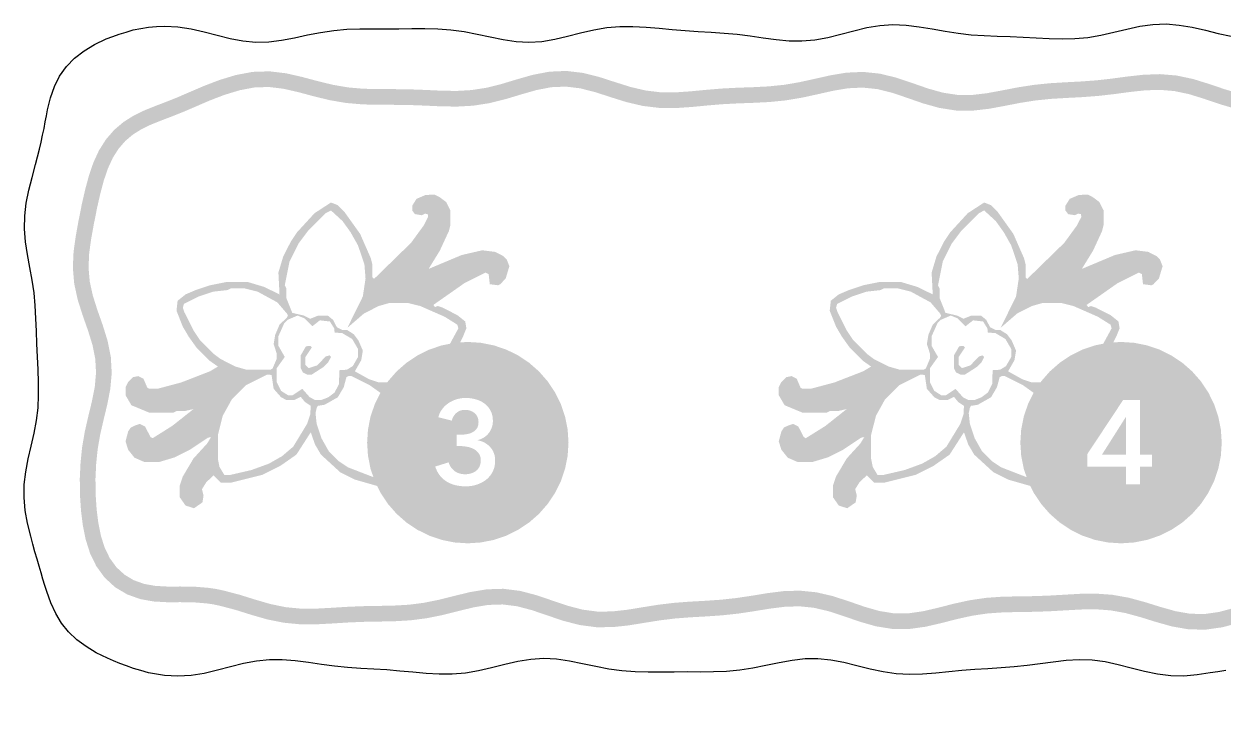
# Model space of a CAD drawing. Header units: millimetres. Extents: x 6 to 297, y 6 to 451.
# Drawn here: x 171.96 to 214.86, y 238.35 to 262.84 of the extents above; entities that cross this region are included whole.
import ezdxf

# ---------------------------------------------------------------- set-up
doc = ezdxf.new("R2010")
doc.units = ezdxf.units.MM
doc.layers.add('CUT', color=1, linetype='Continuous')
doc.layers.add('RASTER', color=7, linetype='Continuous')

msp = doc.modelspace()

# ---------------------------------------------------------------- hatches: boundary and pattern name
at = {"layer": 'RASTER'}
msp.add_hatch(color=7, dxfattribs=at).paths.add_polyline_path([(221.72, 233.385), (221.611, 233.961), (221.435, 234.541), (221.237, 235.104), (221.064, 235.647), (220.952, 236.173), (220.921, 236.692), (220.97, 237.221), (221.009, 237.48), (221.063, 237.756), (221.139, 238.304), (221.161, 238.844), (221.109, 239.365), (220.978, 239.854), (220.779, 240.301), (220.523, 240.702), (220.223, 241.06), (219.886, 241.379), (219.512, 241.666), (219.099, 241.922), (218.639, 242.144), (218.129, 242.316), (217.568, 242.416), (216.978, 242.42), (216.648, 242.373), (216.337, 242.309), (215.767, 242.14), (215.214, 241.962), (214.679, 241.82), (214.16, 241.746), (213.647, 241.756), (213.124, 241.847), (212.584, 241.999), (212.025, 242.173), (211.451, 242.329), (210.866, 242.433), (210.282, 242.475), (209.706, 242.468), (209.143, 242.436), (208.588, 242.404), (208.037, 242.385), (207.481, 242.377), (206.915, 242.364), (206.34, 242.323), (205.763, 242.238), (205.19, 242.113), (204.631, 241.969), (204.089, 241.843), (203.564, 241.769), (203.048, 241.771), (202.529, 241.855), (201.995, 242.009), (201.441, 242.201), (200.87, 242.387), (200.283, 242.523), (199.688, 242.582), (199.099, 242.563), (198.524, 242.49), (197.963, 242.398), (197.413, 242.316), (196.867, 242.257), (196.316, 242.219), (195.757, 242.188), (195.191, 242.145), (194.622, 242.076), (194.059, 241.986), (193.508, 241.896), (192.972, 241.837), (192.448, 241.834), (191.926, 241.903), (191.395, 242.041), (190.848, 242.226), (190.281, 242.419), (189.696, 242.573), (189.098, 242.648), (188.499, 242.629), (187.913, 242.532), (187.345, 242.394), (186.792, 242.256), (186.251, 242.146), (185.713, 242.078), (185.171, 242.047), (184.618, 242.036), (184.057, 242.026), (183.494, 242.002), (182.935, 241.967), (182.386, 241.938), (181.849, 241.939), (181.32, 241.99), (180.787, 242.098), (180.243, 242.255), (179.683, 242.43), (179.119, 242.579), (178.829, 242.642), (178.547, 242.682), (178.03, 242.726), (177.544, 242.73), (177.088, 242.728), (176.658, 242.751), (176.255, 242.822), (175.883, 242.955), (175.55, 243.155), (175.262, 243.42), (175.026, 243.745), (174.842, 244.123), (174.709, 244.545), (174.616, 245.007), (174.555, 245.503), (174.52, 246.032), (174.517, 246.311), (174.515, 246.587), (174.54, 247.114), (174.593, 247.635), (174.683, 248.157), (174.804, 248.686), (174.935, 249.228), (175.044, 249.787), (175.096, 250.36), (175.064, 250.939), (174.949, 251.511), (174.776, 252.069), (174.586, 252.608), (174.42, 253.13), (174.309, 253.638), (174.267, 254.14), (174.29, 254.647), (174.363, 255.167), (174.459, 255.7), (174.517, 255.982), (174.571, 256.264), (174.69, 256.781), (174.816, 257.254), (174.961, 257.679), (175.134, 258.054), (175.34, 258.38), (175.58, 258.656), (175.851, 258.886), (176.152, 259.075), (176.48, 259.234), (176.835, 259.378), (177.22, 259.525), (177.638, 259.691), (178.093, 259.886), (178.593, 260.102), (178.863, 260.206), (179.133, 260.309), (179.673, 260.472), (180.195, 260.571), (180.711, 260.588), (181.234, 260.525), (181.773, 260.402), (182.33, 260.252), (182.901, 260.114), (183.48, 260.016), (184.059, 259.966), (184.629, 259.951), (185.189, 259.95), (185.743, 259.943), (186.297, 259.922), (186.858, 259.896), (187.431, 259.887), (188.014, 259.919), (188.598, 260.01), (189.176, 260.154), (189.738, 260.324), (190.283, 260.479), (190.809, 260.58), (191.325, 260.602), (191.842, 260.54), (192.375, 260.405), (192.926, 260.226), (193.495, 260.048), (194.079, 259.911), (194.668, 259.84), (195.253, 259.834), (195.826, 259.873), (196.387, 259.927), (196.94, 259.973), (197.492, 260.002), (198.05, 260.022), (198.617, 260.051), (199.192, 260.109), (199.767, 260.205), (200.333, 260.329), (200.884, 260.453), (201.419, 260.542), (201.939, 260.567), (202.458, 260.513), (202.986, 260.383), (203.532, 260.199), (204.097, 260.002), (204.681, 259.839), (205.276, 259.747), (205.872, 259.742), (206.457, 259.809), (207.026, 259.914), (207.581, 260.022), (208.127, 260.108), (208.672, 260.163), (209.224, 260.196), (209.785, 260.225), (210.352, 260.268), (210.918, 260.332), (211.476, 260.407), (212.021, 260.467), (212.553, 260.486), (213.078, 260.443), (213.606, 260.332), (214.148, 260.164), (214.709, 259.973), (215.288, 259.803), (215.884, 259.699), (216.486, 259.689), (217.08, 259.769), (217.657, 259.91), (218.217, 260.067), (218.761, 260.203), (219.297, 260.295), (219.834, 260.339), (220.379, 260.347), (220.935, 260.341), (221.498, 260.339), (222.062, 260.35), (222.618, 260.367), (223.163, 260.369), (223.699, 260.336), (224.233, 260.252), (224.774, 260.119), (225.33, 259.956), (225.903, 259.801), (226.495, 259.698), (227.096, 259.682), (227.695, 259.762), (228.279, 259.917), (228.843, 260.104), (229.39, 260.278), (229.922, 260.402), (230.448, 260.461), (230.979, 260.459), (231.522, 260.413), (232.079, 260.35), (232.643, 260.294), (233.21, 260.256), (233.77, 260.231), (234.321, 260.201), (234.866, 260.148), (235.129, 260.101), (235.384, 260.048), (235.871, 259.892), (236.305, 259.708), (236.7, 259.516), (237.067, 259.333), (237.417, 259.163), (237.759, 259.001), (238.098, 258.832), (238.436, 258.638), (238.766, 258.4), (239.072, 258.105), (239.333, 257.749), (239.525, 257.335), (239.631, 256.869), (239.642, 256.351), (239.609, 256.081), (239.566, 255.806), (239.447, 255.244), (239.339, 254.673), (239.263, 254.097), (239.219, 253.525), (239.193, 252.961), (239.163, 252.406), (239.117, 251.854), (239.055, 251.297), (238.993, 250.729), (238.961, 250.147), (238.987, 249.556), (239.086, 248.964), (239.247, 248.382), (239.435, 247.818), (239.606, 247.272), (239.72, 246.745), (239.752, 246.228), (239.701, 245.707), (239.579, 245.172), (239.419, 244.618), (239.261, 244.047), (239.142, 243.464), (239.077, 242.879), (239.061, 242.301), (239.073, 241.733), (239.088, 241.175), (239.091, 240.62), (239.083, 240.061), (239.08, 239.492), (239.106, 238.913), (239.18, 238.33), (239.305, 237.75), (239.461, 237.182), (239.611, 236.632), (239.717, 236.1), (239.749, 235.581), (239.696, 235.062), (239.566, 234.531), (239.385, 233.982), (239.196, 233.413), (239.043, 232.828), (238.959, 232.235), (238.95, 231.643), (238.997, 231.063), (239.069, 230.497), (239.137, 229.941), (239.187, 229.39), (239.219, 228.835), (239.248, 228.271), (239.295, 227.699), (239.372, 227.125), (239.477, 226.556), (239.587, 226), (239.67, 225.46), (239.697, 224.933), (239.648, 224.412), (239.524, 223.883), (239.345, 223.339), (239.238, 223.068), (239.133, 222.799), (238.925, 222.301), (238.748, 221.846), (238.607, 221.423), (238.489, 221.028), (238.374, 220.658), (238.24, 220.312), (238.07, 219.99), (237.852, 219.695), (237.581, 219.434), (237.254, 219.212), (236.873, 219.033), (236.441, 218.893), (235.962, 218.786), (235.439, 218.7), (235.156, 218.668), (234.873, 218.632), (234.34, 218.581), (233.817, 218.547), (233.305, 218.555), (232.797, 218.618), (232.283, 218.74), (231.756, 218.905), (231.211, 219.083), (230.65, 219.232), (230.073, 219.314), (229.492, 219.306), (228.92, 219.214), (228.363, 219.066), (227.824, 218.903), (227.3, 218.76), (226.785, 218.661), (226.272, 218.613), (225.749, 218.608), (225.476, 218.625), (225.198, 218.646), (224.673, 218.723), (224.184, 218.825), (223.733, 218.953), (223.325, 219.113), (222.962, 219.312), (222.652, 219.553), (222.398, 219.838), (222.204, 220.161), (222.069, 220.519), (221.986, 220.907), (221.943, 221.324), (221.917, 221.77), (221.878, 222.239), (221.319, 222.192), (221.358, 221.73), (221.385, 221.278), (221.433, 220.82), (221.531, 220.361), (221.7, 219.916), (221.947, 219.505), (222.27, 219.144), (222.655, 218.843), (223.087, 218.605), (223.555, 218.421), (224.05, 218.281), (224.575, 218.171), (225.131, 218.09), (225.438, 218.066), (225.741, 218.048), (226.301, 218.054), (226.864, 218.107), (227.426, 218.214), (227.979, 218.364), (228.516, 218.527), (229.037, 218.666), (229.541, 218.748), (230.037, 218.754), (230.537, 218.683), (231.052, 218.545), (231.585, 218.371), (232.135, 218.199), (232.697, 218.067), (233.266, 217.996), (233.831, 217.987), (234.385, 218.022), (234.933, 218.075), (235.223, 218.112), (235.52, 218.146), (236.068, 218.236), (236.589, 218.353), (237.079, 218.512), (237.531, 218.725), (237.933, 218.998), (238.273, 219.324), (238.544, 219.691), (238.75, 220.079), (238.903, 220.474), (239.025, 220.864), (239.141, 221.254), (239.275, 221.655), (239.445, 222.091), (239.652, 222.587), (239.76, 222.863), (239.873, 223.153), (240.064, 223.731), (240.201, 224.322), (240.257, 224.921), (240.228, 225.516), (240.139, 226.097), (240.027, 226.661), (239.926, 227.213), (239.852, 227.76), (239.807, 228.308), (239.778, 228.866), (239.746, 229.431), (239.694, 230.001), (239.625, 230.566), (239.554, 231.121), (239.51, 231.661), (239.518, 232.191), (239.593, 232.718), (239.733, 233.254), (239.917, 233.806), (240.105, 234.377), (240.249, 234.967), (240.309, 235.569), (240.273, 236.171), (240.157, 236.76), (240.002, 237.33), (239.85, 237.883), (239.733, 238.424), (239.664, 238.961), (239.641, 239.503), (239.643, 240.056), (239.651, 240.617), (239.648, 241.183), (239.633, 241.746), (239.622, 242.299), (239.636, 242.841), (239.695, 243.377), (239.806, 243.915), (239.958, 244.465), (240.121, 245.032), (240.254, 245.617), (240.313, 246.218), (240.275, 246.821), (240.148, 247.415), (239.969, 247.99), (239.783, 248.546), (239.633, 249.086), (239.544, 249.615), (239.521, 250.144), (239.552, 250.683), (239.612, 251.235), (239.675, 251.799), (239.722, 252.368), (239.752, 252.934), (239.778, 253.491), (239.82, 254.039), (239.892, 254.584), (239.996, 255.134), (240.116, 255.699), (240.164, 256.004), (240.203, 256.337), (240.188, 256.937), (240.056, 257.515), (239.816, 258.033), (239.495, 258.473), (239.127, 258.829), (238.742, 259.108), (238.363, 259.326), (238.003, 259.505), (237.659, 259.668), (237.315, 259.835), (236.948, 260.019), (236.536, 260.219), (236.065, 260.418), (235.536, 260.587), (235.236, 260.651), (234.936, 260.704), (234.364, 260.76), (233.798, 260.791), (233.241, 260.816), (232.69, 260.853), (232.138, 260.908), (231.577, 260.971), (231.003, 261.019), (230.417, 261.021), (229.826, 260.954), (229.241, 260.818), (228.671, 260.638), (228.118, 260.454), (227.585, 260.312), (227.066, 260.241), (226.551, 260.256), (226.025, 260.348), (225.482, 260.496), (224.92, 260.66), (224.344, 260.801), (223.761, 260.893), (223.18, 260.93), (222.608, 260.927), (222.047, 260.91), (221.494, 260.899), (220.94, 260.901), (220.378, 260.908), (219.807, 260.899), (219.227, 260.851), (218.646, 260.751), (218.073, 260.608), (217.515, 260.452), (216.975, 260.32), (216.452, 260.248), (215.937, 260.257), (215.416, 260.348), (214.879, 260.507), (214.322, 260.697), (213.747, 260.874), (213.159, 260.998), (212.566, 261.047), (211.981, 261.026), (211.408, 260.963), (210.85, 260.888), (210.299, 260.826), (209.749, 260.785), (209.193, 260.756), (208.627, 260.722), (208.055, 260.663), (207.484, 260.574), (206.922, 260.465), (206.374, 260.364), (205.842, 260.302), (205.321, 260.306), (204.8, 260.386), (204.266, 260.536), (203.714, 260.729), (203.143, 260.921), (202.554, 261.065), (201.955, 261.127), (201.359, 261.1), (200.777, 261.003), (200.211, 260.876), (199.66, 260.755), (199.117, 260.664), (198.575, 260.609), (198.026, 260.581), (197.467, 260.562), (196.902, 260.532), (196.337, 260.485), (195.781, 260.432), (195.237, 260.394), (194.705, 260.399), (194.177, 260.463), (193.644, 260.588), (193.096, 260.76), (192.53, 260.943), (191.945, 261.091), (191.346, 261.162), (190.744, 261.136), (190.154, 261.024), (189.581, 260.862), (189.027, 260.694), (188.487, 260.559), (187.955, 260.477), (187.42, 260.447), (186.876, 260.456), (186.32, 260.482), (185.757, 260.503), (185.194, 260.511), (184.637, 260.512), (184.09, 260.525), (183.551, 260.572), (183.014, 260.663), (182.468, 260.795), (181.908, 260.945), (181.33, 261.077), (180.735, 261.148), (180.134, 261.128), (179.539, 261.017), (178.958, 260.841), (178.663, 260.729), (178.378, 260.619), (177.871, 260.401), (177.424, 260.209), (177.016, 260.047), (176.63, 259.899), (176.252, 259.746), (175.879, 259.564), (175.52, 259.338), (175.185, 259.055), (174.89, 258.714), (174.641, 258.321), (174.44, 257.886), (174.28, 257.416), (174.146, 256.916), (174.023, 256.382), (173.968, 256.091), (173.908, 255.804), (173.81, 255.255), (173.732, 254.699), (173.706, 254.129), (173.755, 253.554), (173.879, 252.985), (174.055, 252.43), (174.244, 251.892), (174.406, 251.373), (174.508, 250.868), (174.535, 250.37), (174.49, 249.866), (174.388, 249.348), (174.258, 248.814), (174.133, 248.266), (174.038, 247.711), (173.981, 247.155), (173.955, 246.603), (173.957, 246.307), (173.96, 246.005), (173.997, 245.45), (174.063, 244.918), (174.166, 244.406), (174.322, 243.916), (174.545, 243.457), (174.843, 243.047), (175.214, 242.706), (175.644, 242.449), (176.111, 242.281), (176.594, 242.194), (177.074, 242.168), (177.543, 242.17), (178.003, 242.166), (178.489, 242.125), (178.729, 242.091), (178.984, 242.035), (179.528, 241.892), (180.082, 241.718), (180.654, 241.554), (181.236, 241.436), (181.822, 241.379), (182.4, 241.377), (182.967, 241.407), (183.523, 241.442), (184.075, 241.466), (184.629, 241.476), (185.192, 241.487), (185.765, 241.52), (186.342, 241.593), (186.916, 241.709), (187.479, 241.85), (188.025, 241.983), (188.555, 242.071), (189.071, 242.088), (189.589, 242.023), (190.119, 241.883), (190.667, 241.696), (191.235, 241.504), (191.819, 241.353), (192.413, 241.275), (193.004, 241.277), (193.583, 241.341), (194.148, 241.433), (194.7, 241.521), (195.246, 241.587), (195.794, 241.629), (196.351, 241.66), (196.916, 241.699), (197.485, 241.76), (198.05, 241.845), (198.604, 241.936), (199.144, 242.004), (199.67, 242.022), (200.191, 241.97), (200.719, 241.847), (201.263, 241.67), (201.825, 241.475), (202.406, 241.308), (203.002, 241.212), (203.602, 241.21), (204.191, 241.292), (204.764, 241.425), (205.32, 241.568), (205.863, 241.687), (206.401, 241.766), (206.942, 241.804), (207.491, 241.817), (208.05, 241.825), (208.614, 241.844), (209.175, 241.876), (209.726, 241.907), (210.266, 241.915), (210.797, 241.877), (211.328, 241.782), (211.868, 241.635), (212.425, 241.461), (213, 241.301), (213.593, 241.198), (214.194, 241.187), (214.791, 241.271), (215.371, 241.424), (215.933, 241.604), (216.481, 241.767), (216.744, 241.821), (217.005, 241.86), (217.518, 241.858), (217.99, 241.773), (218.428, 241.624), (218.83, 241.431), (219.194, 241.205), (219.522, 240.953), (219.815, 240.676), (220.071, 240.371), (220.285, 240.036), (220.45, 239.668), (220.557, 239.265), (220.601, 238.828), (220.581, 238.356), (220.509, 237.844), (220.457, 237.576), (220.413, 237.283), (220.361, 236.7), (220.397, 236.098), (220.522, 235.503), (220.706, 234.925), (220.903, 234.367), (221.067, 233.827), (221.169, 233.282)])
h = msp.add_hatch(color=7, dxfattribs=at)
h.paths.add_polyline_path([(186.31, 256.726), (186.634, 256.743), (186.822, 256.646), (187.05, 256.475), (187.203, 256.174), (187.203, 255.661), (187.146, 255.433), (186.822, 254.733), (186.423, 254.084), (187.602, 254.579), (188.342, 254.75), (188.798, 254.693), (189.099, 254.54), (189.213, 254.426), (189.31, 254.181), (189.179, 253.742), (188.985, 253.538), (188.911, 253.498), (188.61, 253.538), (188.57, 253.896), (188.456, 253.953), (187.699, 253.572), (186.594, 252.797), (186.651, 252.718), (186.748, 252.758), (186.919, 252.701), (187.448, 252.433), (187.733, 252.205), (187.773, 251.96), (187.659, 251.676), (187.448, 251.26), (187.164, 250.862), (186.594, 250.292), (186.065, 249.968), (185.609, 249.797), (185.154, 249.74), (185.097, 249.683), (185.342, 249.415), (185.609, 248.886), (185.837, 247.975), (185.837, 246.893), (185.626, 246.25), (185.438, 246.153), (184.983, 246.21), (183.787, 246.552), (183.258, 246.819), (182.575, 247.445), (182.364, 247.804), (182.21, 248.243), (181.698, 247.445), (181.128, 247.047), (180.485, 246.722), (179.346, 246.438), (179.005, 246.438), (178.737, 246.705), (178.475, 246.455), (178.322, 246.21), (178.378, 245.982), (178.339, 245.737), (178.037, 245.527), (177.735, 245.624), (177.524, 245.925), (177.524, 246.324), (177.638, 246.665), (178.02, 247.309), (178.509, 247.844), (178.646, 248.072), (178.532, 248.049), (177.883, 247.616), (177.354, 247.349), (176.784, 247.178), (176.272, 247.178), (175.913, 247.332), (175.685, 247.616), (175.589, 247.918), (175.685, 248.277), (175.777, 248.413), (175.93, 248.487), (176.101, 248.544), (176.289, 248.448), (176.483, 248.072), (176.557, 248.032), (177.257, 248.47), (178.02, 249.074), (177.695, 249), (177.411, 249), (177.297, 248.943), (176.443, 248.943), (175.799, 249.21), (175.589, 249.569), (175.589, 249.854), (175.685, 250.042), (175.856, 250.213), (176.044, 250.252), (176.232, 250.156), (176.369, 249.837), (176.443, 249.797), (176.727, 249.797), (177.581, 250.025), (178.606, 250.423), (178.891, 250.594), (178.589, 250.805), (178.134, 251.26), (177.849, 251.659), (177.638, 252.017), (177.411, 252.587), (177.45, 252.945), (177.735, 253.173), (178.094, 253.327), (178.606, 253.498), (179.176, 253.612), (179.973, 253.612), (180.542, 253.441), (181.094, 253.173), (181.054, 253.953), (181.225, 254.523), (181.493, 255.052), (181.721, 255.394), (182.347, 256.077), (182.933, 256.458), (183.178, 256.362), (183.406, 256.134), (183.975, 255.337), (184.357, 254.466), (184.414, 254.238), (184.414, 253.782), (184.471, 253.725), (185.797, 255.018), (186.253, 255.644), (186.406, 255.946), (186.389, 256.043), (186.292, 256.06), (186.179, 256.003), (185.934, 256.043), (185.837, 256.174), (185.837, 256.344), (185.991, 256.589)])
h.paths.add_polyline_path([(182.933, 256.174), (182.745, 256.077), (182.119, 255.451), (181.777, 254.995), (181.453, 254.352), (181.282, 253.498), (181.339, 253.384), (181.339, 253.042), (181.55, 252.513), (181.965, 252.416), (182.193, 252.302), (182.478, 252.416), (182.819, 252.416), (183.007, 252.262), (183.144, 252), (183.332, 251.903), (183.503, 251.903), (183.747, 251.75), (183.918, 251.522), (184.072, 251.163), (184.015, 250.822), (183.787, 250.423), (184.3, 250.138), (184.641, 250.025), (185.211, 250.025), (186.139, 250.349), (186.48, 250.577), (187.107, 251.26), (187.488, 251.96), (187.448, 252.091), (186.993, 252.376), (186.122, 252.758), (185.666, 252.871), (185.04, 252.871), (184.641, 252.758), (184.112, 252.49), (183.52, 251.978), (184.072, 253.099), (184.169, 253.742), (184.129, 254.238), (183.901, 254.921), (183.634, 255.394), (183.349, 255.792)], flags=0)
h.paths.add_polyline_path([(179.346, 253.384), (179.232, 253.327), (178.72, 253.27), (178.208, 253.099), (177.678, 252.832), (177.638, 252.701), (177.695, 252.53), (178.02, 251.886), (178.247, 251.545), (178.76, 251.032), (178.988, 250.862), (179.517, 250.594), (179.916, 250.48), (180.77, 250.48), (180.844, 250.52), (180.997, 250.879), (180.997, 251.049), (180.884, 251.391), (180.941, 251.733), (181.094, 252.091), (181.356, 252.342), (181.396, 252.416), (181.356, 252.49), (181.015, 252.888), (180.314, 253.27), (179.859, 253.384)], flags=0)
h.paths.add_polyline_path([(181.738, 252.416), (181.379, 252.262), (181.265, 252.148), (181.054, 251.676), (181.054, 251.334), (181.282, 250.936), (180.997, 250.537), (180.997, 250.025), (181.151, 249.723), (181.396, 249.569), (181.567, 249.569), (181.908, 249.797), (182.176, 249.495), (182.364, 249.398), (182.592, 249.398), (182.836, 249.495), (183.064, 249.666), (183.218, 249.968), (183.235, 250.463), (183.503, 250.48), (183.713, 250.611), (183.901, 250.936), (183.901, 251.22), (183.691, 251.579), (183.332, 251.79), (183.064, 251.807), (183.047, 251.96), (182.893, 252.205), (182.535, 252.245), (182.267, 252.034), (181.982, 252.319)], flags=0)
h.paths.add_polyline_path([(182.039, 251.317), (182.193, 251.334), (182.25, 251.277), (182.022, 250.936), (182.022, 250.651), (182.136, 250.537), (182.438, 250.634), (182.745, 250.953), (182.876, 250.993), (182.933, 250.936), (182.836, 250.748), (182.666, 250.577), (182.25, 250.309), (182.079, 250.309), (181.926, 250.383), (181.851, 250.537), (181.851, 250.993)], flags=0)
h.paths.add_polyline_path([(180.656, 250.309), (179.899, 249.928), (179.386, 249.415), (179.062, 248.829), (178.891, 248.146), (178.891, 247.292), (178.948, 247.007), (179.119, 246.722), (179.346, 246.722), (180.087, 246.893), (180.713, 247.121), (181.185, 247.389), (181.584, 247.73), (182.079, 248.544), (182.193, 248.886), (182.21, 249.188), (182.005, 249.324), (181.851, 249.512), (181.624, 249.398), (181.339, 249.398), (181.151, 249.495), (180.884, 249.797), (180.81, 250.292)], flags=0)
h.paths.add_polyline_path([(183.56, 250.252), (183.486, 250.213), (183.389, 249.854), (183.178, 249.495), (182.706, 249.228), (182.461, 249.188), (182.421, 249.114), (182.381, 248.926), (182.421, 248.544), (182.592, 248.032), (182.859, 247.559), (183.201, 247.218), (183.542, 246.99), (184.527, 246.609), (185.381, 246.438), (185.495, 246.552), (185.609, 247.007), (185.609, 247.861), (185.438, 248.601), (185.057, 249.302), (184.715, 249.643), (184.317, 249.928), (183.673, 250.252)], flags=0)
h = msp.add_hatch(color=7, dxfattribs=at)
h.paths.add_polyline_path([(209.66, 256.726), (209.984, 256.743), (210.172, 256.646), (210.4, 256.475), (210.553, 256.174), (210.553, 255.661), (210.496, 255.433), (210.172, 254.733), (209.773, 254.084), (210.952, 254.579), (211.692, 254.75), (212.148, 254.693), (212.449, 254.54), (212.563, 254.426), (212.66, 254.181), (212.529, 253.742), (212.335, 253.538), (212.261, 253.498), (211.96, 253.538), (211.92, 253.896), (211.806, 253.953), (211.049, 253.572), (209.944, 252.797), (210.001, 252.718), (210.098, 252.758), (210.269, 252.701), (210.798, 252.433), (211.083, 252.205), (211.123, 251.96), (211.009, 251.676), (210.798, 251.26), (210.514, 250.862), (209.944, 250.292), (209.415, 249.968), (208.959, 249.797), (208.504, 249.74), (208.447, 249.683), (208.692, 249.415), (208.959, 248.886), (209.187, 247.975), (209.187, 246.893), (208.976, 246.25), (208.788, 246.153), (208.333, 246.21), (207.137, 246.552), (206.608, 246.819), (205.925, 247.445), (205.714, 247.804), (205.56, 248.243), (205.048, 247.445), (204.478, 247.047), (203.835, 246.722), (202.696, 246.438), (202.355, 246.438), (202.087, 246.705), (201.825, 246.455), (201.672, 246.21), (201.728, 245.982), (201.689, 245.737), (201.387, 245.527), (201.085, 245.624), (200.874, 245.925), (200.874, 246.324), (200.988, 246.665), (201.37, 247.309), (201.859, 247.844), (201.996, 248.072), (201.882, 248.049), (201.233, 247.616), (200.704, 247.349), (200.134, 247.178), (199.622, 247.178), (199.263, 247.332), (199.035, 247.616), (198.939, 247.918), (199.035, 248.277), (199.127, 248.413), (199.28, 248.487), (199.451, 248.544), (199.639, 248.448), (199.833, 248.072), (199.907, 248.032), (200.607, 248.47), (201.37, 249.074), (201.045, 249), (200.761, 249), (200.647, 248.943), (199.793, 248.943), (199.149, 249.21), (198.939, 249.569), (198.939, 249.854), (199.035, 250.042), (199.206, 250.213), (199.394, 250.252), (199.582, 250.156), (199.719, 249.837), (199.793, 249.797), (200.077, 249.797), (200.931, 250.025), (201.956, 250.423), (202.241, 250.594), (201.939, 250.805), (201.484, 251.26), (201.199, 251.659), (200.988, 252.017), (200.761, 252.587), (200.8, 252.945), (201.085, 253.173), (201.444, 253.327), (201.956, 253.498), (202.526, 253.612), (203.323, 253.612), (203.892, 253.441), (204.444, 253.173), (204.404, 253.953), (204.575, 254.523), (204.843, 255.052), (205.071, 255.394), (205.697, 256.077), (206.283, 256.458), (206.528, 256.362), (206.756, 256.134), (207.325, 255.337), (207.707, 254.466), (207.764, 254.238), (207.764, 253.782), (207.821, 253.725), (209.147, 255.018), (209.603, 255.644), (209.756, 255.946), (209.739, 256.043), (209.642, 256.06), (209.529, 256.003), (209.284, 256.043), (209.187, 256.174), (209.187, 256.344), (209.341, 256.589)])
h.paths.add_polyline_path([(206.283, 256.174), (206.095, 256.077), (205.469, 255.451), (205.127, 254.995), (204.803, 254.352), (204.632, 253.498), (204.689, 253.384), (204.689, 253.042), (204.9, 252.513), (205.315, 252.416), (205.543, 252.302), (205.828, 252.416), (206.169, 252.416), (206.357, 252.262), (206.494, 252), (206.682, 251.903), (206.853, 251.903), (207.097, 251.75), (207.268, 251.522), (207.422, 251.163), (207.365, 250.822), (207.137, 250.423), (207.65, 250.138), (207.991, 250.025), (208.561, 250.025), (209.489, 250.349), (209.83, 250.577), (210.457, 251.26), (210.838, 251.96), (210.798, 252.091), (210.343, 252.376), (209.472, 252.758), (209.016, 252.871), (208.39, 252.871), (207.991, 252.758), (207.462, 252.49), (206.87, 251.978), (207.422, 253.099), (207.519, 253.742), (207.479, 254.238), (207.251, 254.921), (206.984, 255.394), (206.699, 255.792)], flags=0)
h.paths.add_polyline_path([(202.696, 253.384), (202.582, 253.327), (202.07, 253.27), (201.558, 253.099), (201.028, 252.832), (200.988, 252.701), (201.045, 252.53), (201.37, 251.886), (201.597, 251.545), (202.11, 251.032), (202.338, 250.862), (202.867, 250.594), (203.266, 250.48), (204.12, 250.48), (204.194, 250.52), (204.347, 250.879), (204.347, 251.049), (204.234, 251.391), (204.291, 251.733), (204.444, 252.091), (204.706, 252.342), (204.746, 252.416), (204.706, 252.49), (204.365, 252.888), (203.664, 253.27), (203.209, 253.384)], flags=0)
h.paths.add_polyline_path([(205.088, 252.416), (204.729, 252.262), (204.615, 252.148), (204.404, 251.676), (204.404, 251.334), (204.632, 250.936), (204.347, 250.537), (204.347, 250.025), (204.501, 249.723), (204.746, 249.569), (204.917, 249.569), (205.258, 249.797), (205.526, 249.495), (205.714, 249.398), (205.942, 249.398), (206.186, 249.495), (206.414, 249.666), (206.568, 249.968), (206.585, 250.463), (206.853, 250.48), (207.063, 250.611), (207.251, 250.936), (207.251, 251.22), (207.041, 251.579), (206.682, 251.79), (206.414, 251.807), (206.397, 251.96), (206.243, 252.205), (205.885, 252.245), (205.617, 252.034), (205.332, 252.319)], flags=0)
h.paths.add_polyline_path([(205.389, 251.317), (205.543, 251.334), (205.6, 251.277), (205.372, 250.936), (205.372, 250.651), (205.486, 250.537), (205.788, 250.634), (206.095, 250.953), (206.226, 250.993), (206.283, 250.936), (206.186, 250.748), (206.016, 250.577), (205.6, 250.309), (205.429, 250.309), (205.276, 250.383), (205.201, 250.537), (205.201, 250.993)], flags=0)
h.paths.add_polyline_path([(204.006, 250.309), (203.249, 249.928), (202.736, 249.415), (202.412, 248.829), (202.241, 248.146), (202.241, 247.292), (202.298, 247.007), (202.469, 246.722), (202.696, 246.722), (203.437, 246.893), (204.063, 247.121), (204.535, 247.389), (204.934, 247.73), (205.429, 248.544), (205.543, 248.886), (205.56, 249.188), (205.355, 249.324), (205.201, 249.512), (204.974, 249.398), (204.689, 249.398), (204.501, 249.495), (204.234, 249.797), (204.16, 250.292)], flags=0)
h.paths.add_polyline_path([(206.91, 250.252), (206.836, 250.213), (206.739, 249.854), (206.528, 249.495), (206.056, 249.228), (205.811, 249.188), (205.771, 249.114), (205.731, 248.926), (205.771, 248.544), (205.942, 248.032), (206.209, 247.559), (206.551, 247.218), (206.892, 246.99), (207.877, 246.609), (208.731, 246.438), (208.845, 246.552), (208.959, 247.007), (208.959, 247.861), (208.788, 248.601), (208.407, 249.302), (208.065, 249.643), (207.667, 249.928), (207.023, 250.252)], flags=0)
h = msp.add_hatch(color=7, dxfattribs=at)
h.paths.add_polyline_path([(191.424, 247.873), (191.393, 247.403), (191.301, 246.941), (191.15, 246.495), (190.942, 246.073), (190.68, 245.682), (190.37, 245.328), (190.016, 245.017), (189.624, 244.756), (189.202, 244.547), (188.756, 244.396), (188.294, 244.304), (187.824, 244.273), (187.355, 244.304), (186.893, 244.396), (186.447, 244.547), (186.025, 244.756), (185.633, 245.017), (185.279, 245.328), (184.969, 245.682), (184.707, 246.073), (184.499, 246.495), (184.347, 246.941), (184.256, 247.403), (184.225, 247.873), (184.256, 248.343), (184.347, 248.805), (184.499, 249.251), (184.707, 249.673), (184.969, 250.064), (185.279, 250.418), (185.633, 250.729), (186.025, 250.99), (186.447, 251.199), (186.893, 251.35), (187.355, 251.442), (187.824, 251.473), (188.294, 251.442), (188.756, 251.35), (189.202, 251.199), (189.624, 250.99), (190.016, 250.729), (190.37, 250.418), (190.68, 250.064), (190.942, 249.673), (191.15, 249.251), (191.301, 248.805), (191.393, 248.343)])
h.paths.add_polyline_path([(187.429, 248.158), (187.429, 247.75), (187.557, 247.75), (187.587, 247.749), (187.617, 247.748), (187.647, 247.746), (187.678, 247.743), (187.71, 247.74), (187.741, 247.735), (187.773, 247.73), (187.805, 247.724), (187.837, 247.717), (187.869, 247.71), (187.899, 247.701), (187.929, 247.691), (187.958, 247.68), (187.986, 247.668), (188.014, 247.655), (188.041, 247.642), (188.067, 247.627), (188.092, 247.61), (188.116, 247.593), (188.138, 247.574), (188.16, 247.553), (188.18, 247.532), (188.199, 247.509), (188.217, 247.484), (188.234, 247.459), (188.248, 247.432), (188.26, 247.403), (188.27, 247.373), (188.278, 247.342), (188.283, 247.31), (188.286, 247.276), (188.287, 247.24), (188.287, 247.207), (188.284, 247.175), (188.281, 247.144), (188.275, 247.115), (188.268, 247.087), (188.26, 247.06), (188.25, 247.035), (188.239, 247.011), (188.226, 246.988), (188.212, 246.966), (188.198, 246.945), (188.182, 246.926), (188.166, 246.907), (188.149, 246.89), (188.13, 246.873), (188.111, 246.858), (188.091, 246.843), (188.07, 246.83), (188.049, 246.818), (188.027, 246.806), (188.005, 246.796), (187.981, 246.787), (187.957, 246.778), (187.933, 246.771), (187.908, 246.764), (187.883, 246.759), (187.858, 246.754), (187.833, 246.75), (187.809, 246.747), (187.784, 246.745), (187.76, 246.744), (187.735, 246.743), (187.676, 246.745), (187.62, 246.751), (187.566, 246.76), (187.516, 246.774), (187.468, 246.791), (187.423, 246.812), (187.381, 246.837), (187.342, 246.866), (187.306, 246.898), (187.273, 246.931), (187.243, 246.966), (187.215, 247.003), (187.191, 247.042), (187.17, 247.082), (187.152, 247.124), (187.136, 247.168), (186.661, 247.019), (186.676, 246.973), (186.693, 246.929), (186.712, 246.886), (186.732, 246.845), (186.754, 246.806), (186.777, 246.768), (186.802, 246.731), (186.828, 246.696), (186.856, 246.663), (186.885, 246.632), (186.914, 246.602), (186.945, 246.573), (186.977, 246.546), (187.01, 246.521), (187.044, 246.498), (187.079, 246.476), (187.115, 246.455), (187.152, 246.436), (187.19, 246.418), (187.228, 246.402), (187.268, 246.387), (187.308, 246.373), (187.349, 246.361), (187.391, 246.35), (187.434, 246.341), (187.477, 246.333), (187.522, 246.326), (187.566, 246.32), (187.612, 246.316), (187.658, 246.312), (187.705, 246.311), (187.752, 246.31), (187.8, 246.311), (187.847, 246.313), (187.895, 246.318), (187.942, 246.324), (187.989, 246.332), (188.037, 246.342), (188.083, 246.354), (188.13, 246.367), (188.176, 246.382), (188.221, 246.399), (188.265, 246.418), (188.308, 246.439), (188.35, 246.461), (188.39, 246.485), (188.43, 246.511), (188.468, 246.539), (188.505, 246.569), (188.54, 246.6), (188.573, 246.634), (188.604, 246.669), (188.633, 246.706), (188.661, 246.745), (188.686, 246.785), (188.71, 246.828), (188.731, 246.873), (188.75, 246.919), (188.766, 246.967), (188.779, 247.017), (188.788, 247.069), (188.796, 247.123), (188.8, 247.178), (188.801, 247.236), (188.799, 247.305), (188.791, 247.371), (188.777, 247.434), (188.758, 247.494), (188.734, 247.552), (188.705, 247.607), (188.67, 247.66), (188.629, 247.709), (188.585, 247.756), (188.537, 247.797), (188.486, 247.835), (188.431, 247.868), (188.374, 247.897), (188.313, 247.922), (188.249, 247.942), (188.181, 247.958), (188.181, 247.966), (188.241, 247.983), (188.298, 248.004), (188.352, 248.029), (188.403, 248.058), (188.45, 248.091), (188.495, 248.129), (188.536, 248.17), (188.574, 248.215), (188.608, 248.263), (188.638, 248.313), (188.663, 248.364), (188.684, 248.417), (188.7, 248.472), (188.711, 248.528), (188.718, 248.586), (188.721, 248.646), (188.719, 248.696), (188.716, 248.745), (188.71, 248.792), (188.702, 248.837), (188.691, 248.881), (188.678, 248.923), (188.662, 248.964), (188.644, 249.003), (188.624, 249.04), (188.602, 249.076), (188.579, 249.111), (188.553, 249.144), (188.526, 249.175), (188.497, 249.205), (188.466, 249.233), (188.434, 249.26), (188.4, 249.285), (188.364, 249.309), (188.328, 249.331), (188.29, 249.351), (188.25, 249.37), (188.209, 249.387), (188.167, 249.403), (188.124, 249.417), (188.079, 249.429), (188.035, 249.44), (187.989, 249.449), (187.943, 249.457), (187.896, 249.463), (187.849, 249.467), (187.801, 249.469), (187.752, 249.47), (187.708, 249.469), (187.664, 249.467), (187.621, 249.463), (187.578, 249.457), (187.536, 249.45), (187.494, 249.441), (187.453, 249.431), (187.412, 249.419), (187.373, 249.406), (187.334, 249.391), (187.296, 249.375), (187.259, 249.358), (187.223, 249.34), (187.188, 249.32), (187.154, 249.299), (187.121, 249.277), (187.09, 249.253), (187.059, 249.229), (187.03, 249.204), (187.001, 249.177), (186.974, 249.149), (186.949, 249.121), (186.924, 249.091), (186.901, 249.06), (186.879, 249.028), (186.858, 248.996), (186.84, 248.962), (186.823, 248.928), (186.807, 248.893), (186.793, 248.857), (186.781, 248.82), (186.771, 248.782), (187.251, 248.659), (187.264, 248.701), (187.279, 248.742), (187.297, 248.78), (187.317, 248.816), (187.339, 248.85), (187.364, 248.882), (187.391, 248.912), (187.421, 248.939), (187.453, 248.964), (187.486, 248.986), (187.522, 249.004), (187.56, 249.019), (187.6, 249.03), (187.641, 249.039), (187.685, 249.044), (187.731, 249.045), (187.754, 249.045), (187.777, 249.043), (187.8, 249.041), (187.823, 249.038), (187.845, 249.034), (187.868, 249.029), (187.89, 249.023), (187.911, 249.016), (187.933, 249.008), (187.954, 248.999), (187.974, 248.99), (187.993, 248.979), (188.012, 248.968), (188.03, 248.957), (188.048, 248.944), (188.064, 248.931), (188.08, 248.916), (188.096, 248.901), (188.11, 248.886), (188.123, 248.869), (188.136, 248.852), (188.148, 248.833), (188.158, 248.814), (188.168, 248.795), (188.177, 248.774), (188.185, 248.753), (188.192, 248.731), (188.197, 248.709), (188.201, 248.686), (188.204, 248.662), (188.206, 248.637), (188.207, 248.612), (188.206, 248.578), (188.203, 248.545), (188.199, 248.514), (188.192, 248.485), (188.184, 248.458), (188.174, 248.432), (188.163, 248.407), (188.149, 248.385), (188.134, 248.364), (188.118, 248.344), (188.101, 248.325), (188.083, 248.307), (188.064, 248.29), (188.043, 248.275), (188.021, 248.26), (187.999, 248.247), (187.975, 248.235), (187.951, 248.223), (187.926, 248.213), (187.9, 248.204), (187.874, 248.196), (187.848, 248.188), (187.82, 248.182), (187.793, 248.177), (187.764, 248.172), (187.736, 248.168), (187.708, 248.165), (187.679, 248.162), (187.651, 248.16), (187.623, 248.159), (187.594, 248.158), (187.565, 248.158), (187.429, 248.158)], flags=0)
h = msp.add_hatch(color=7, dxfattribs=at)
h.paths.add_polyline_path([(214.774, 247.873), (214.743, 247.403), (214.651, 246.941), (214.5, 246.495), (214.292, 246.073), (214.03, 245.682), (213.72, 245.328), (213.366, 245.017), (212.974, 244.756), (212.552, 244.547), (212.106, 244.396), (211.644, 244.304), (211.174, 244.273), (210.705, 244.304), (210.243, 244.396), (209.797, 244.547), (209.375, 244.756), (208.983, 245.017), (208.629, 245.328), (208.319, 245.682), (208.057, 246.073), (207.849, 246.495), (207.697, 246.941), (207.606, 247.403), (207.575, 247.873), (207.606, 248.343), (207.697, 248.805), (207.849, 249.251), (208.057, 249.673), (208.319, 250.064), (208.629, 250.418), (208.983, 250.729), (209.375, 250.99), (209.797, 251.199), (210.243, 251.35), (210.705, 251.442), (211.174, 251.473), (211.644, 251.442), (212.106, 251.35), (212.552, 251.199), (212.974, 250.99), (213.366, 250.729), (213.72, 250.418), (214.03, 250.064), (214.292, 249.673), (214.5, 249.251), (214.651, 248.805), (214.743, 248.343)])
h.paths.add_polyline_path([(211.357, 247.011), (211.357, 246.386), (211.858, 246.386), (211.858, 247.011), (212.279, 247.011), (212.279, 247.448), (211.858, 247.448), (211.858, 249.394), (211.247, 249.394), (209.968, 247.461), (209.968, 247.011), (211.357, 247.011)], flags=0)
h.paths.add_polyline_path([(211.357, 248.795), (211.357, 247.448), (210.495, 247.448), (211.349, 248.795), (211.357, 248.795)], flags=0)

# ---------------------------------------------------------------- linework, layer by layer
at = {"layer": 'CUT'}
msp.add_lwpolyline([(214.917, 239.727), (214.637, 239.684), (214.357, 239.641), (213.891, 239.569), (213.42, 239.528), (212.949, 239.534), (212.478, 239.59), (212.009, 239.688), (211.541, 239.81), (211.074, 239.933), (210.61, 240.033), (210.147, 240.094), (209.683, 240.109), (209.219, 240.084), (208.754, 240.03), (208.287, 239.965), (207.82, 239.903), (207.351, 239.853), (206.884, 239.818), (206.416, 239.79), (205.95, 239.761), (205.483, 239.725), (205.017, 239.681), (204.549, 239.633), (204.081, 239.596), (203.611, 239.583), (203.141, 239.608), (202.671, 239.674), (202.202, 239.775), (201.734, 239.895), (201.268, 240.012), (200.804, 240.102), (200.341, 240.148), (199.878, 240.143), (199.415, 240.09), (198.95, 240.003), (198.483, 239.904), (198.015, 239.81), (197.546, 239.739), (197.076, 239.695), (196.608, 239.676), (196.14, 239.672), (195.673, 239.674), (195.206, 239.673), (194.739, 239.669), (194.271, 239.668), (193.803, 239.679), (193.334, 239.714), (192.864, 239.777), (192.396, 239.865), (191.929, 239.966), (191.463, 240.061), (190.999, 240.129), (190.536, 240.154), (190.073, 240.126), (189.61, 240.051), (189.144, 239.941), (188.677, 239.82), (188.209, 239.711), (187.739, 239.631), (187.268, 239.592), (186.799, 239.592), (186.33, 239.62), (185.862, 239.664), (185.395, 239.708), (184.929, 239.745), (184.462, 239.774), (183.995, 239.8), (183.527, 239.833), (183.059, 239.879), (182.591, 239.939), (182.124, 240.007), (181.659, 240.069), (181.194, 240.108), (180.731, 240.108), (180.267, 240.064), (179.803, 239.976), (179.338, 239.859), (178.871, 239.733), (178.401, 239.624), (177.931, 239.551), (177.46, 239.527), (176.985, 239.551), (176.695, 239.595), (176.405, 239.649), (176.136, 239.724), (175.871, 239.8), (175.627, 239.89), (175.386, 239.976), (175.165, 240.073), (174.946, 240.163), (174.543, 240.363), (174.177, 240.581), (173.846, 240.826), (173.554, 241.105), (173.303, 241.418), (173.093, 241.766), (172.92, 242.145), (172.772, 242.555), (172.71, 242.77), (172.639, 242.987), (172.575, 243.221), (172.501, 243.456), (172.431, 243.711), (172.351, 243.968), (172.277, 244.248), (172.199, 244.53), (172.091, 244.991), (172.005, 245.45), (171.96, 245.912), (171.965, 246.373), (172.02, 246.834), (172.111, 247.294), (172.22, 247.752), (172.326, 248.208), (172.41, 248.663), (172.464, 249.118), (172.484, 249.573), (172.48, 250.028), (172.461, 250.485), (172.438, 250.942), (172.419, 251.4), (172.404, 251.857), (172.388, 252.314), (172.362, 252.77), (172.318, 253.226), (172.254, 253.682), (172.174, 254.138), (172.09, 254.596), (172.019, 255.055), (171.98, 255.516), (171.984, 255.977), (172.037, 256.439), (172.131, 256.899), (172.25, 257.357), (172.371, 257.814), (172.447, 258.092), (172.511, 258.365), (172.575, 258.618), (172.624, 258.869), (172.676, 259.102), (172.715, 259.337), (172.762, 259.557), (172.799, 259.777), (172.904, 260.204), (173.045, 260.604), (173.233, 260.978), (173.475, 261.317), (173.767, 261.618), (174.106, 261.882), (174.486, 262.109), (174.903, 262.307), (175.133, 262.393), (175.362, 262.481), (175.611, 262.553), (175.862, 262.626), (176.134, 262.679), (176.407, 262.728), (176.7, 262.751), (176.99, 262.762), (177.462, 262.733), (177.93, 262.663), (178.397, 262.559), (178.862, 262.439), (179.325, 262.324), (179.787, 262.238), (180.248, 262.196), (180.709, 262.205), (181.17, 262.261), (181.633, 262.349), (182.098, 262.448), (182.564, 262.54), (183.031, 262.61), (183.498, 262.652), (183.964, 262.67), (184.43, 262.673), (184.895, 262.672), (185.359, 262.672), (185.824, 262.676), (186.29, 262.678), (186.756, 262.666), (187.223, 262.631), (187.69, 262.568), (188.157, 262.48), (188.622, 262.38), (189.085, 262.285), (189.547, 262.217), (190.008, 262.192), (190.468, 262.218), (190.93, 262.292), (191.393, 262.4), (191.858, 262.521), (192.324, 262.631), (192.792, 262.711), (193.26, 262.753), (193.728, 262.755), (194.194, 262.727), (194.66, 262.685), (195.125, 262.641), (195.589, 262.603), (196.053, 262.574), (196.518, 262.548), (196.984, 262.516), (197.45, 262.472), (197.915, 262.413), (198.38, 262.345), (198.844, 262.283), (199.307, 262.241), (199.768, 262.235), (200.229, 262.274), (200.691, 262.357), (201.154, 262.471), (201.619, 262.596), (202.086, 262.709), (202.554, 262.787), (203.023, 262.818), (203.491, 262.801), (203.959, 262.744), (204.425, 262.665), (204.889, 262.581), (205.353, 262.51), (205.816, 262.458), (206.279, 262.425), (206.743, 262.405), (207.208, 262.388), (207.673, 262.368), (208.138, 262.343), (208.603, 262.319), (209.066, 262.307), (209.528, 262.318), (209.99, 262.363), (210.453, 262.442), (210.916, 262.546), (211.381, 262.659), (211.848, 262.759), (212.316, 262.824), (212.785, 262.84), (213.254, 262.803), (213.722, 262.722), (214.188, 262.615), (214.652, 262.505), (215.115, 262.41)], dxfattribs=at)

doc.saveas('drawing.dxf')
